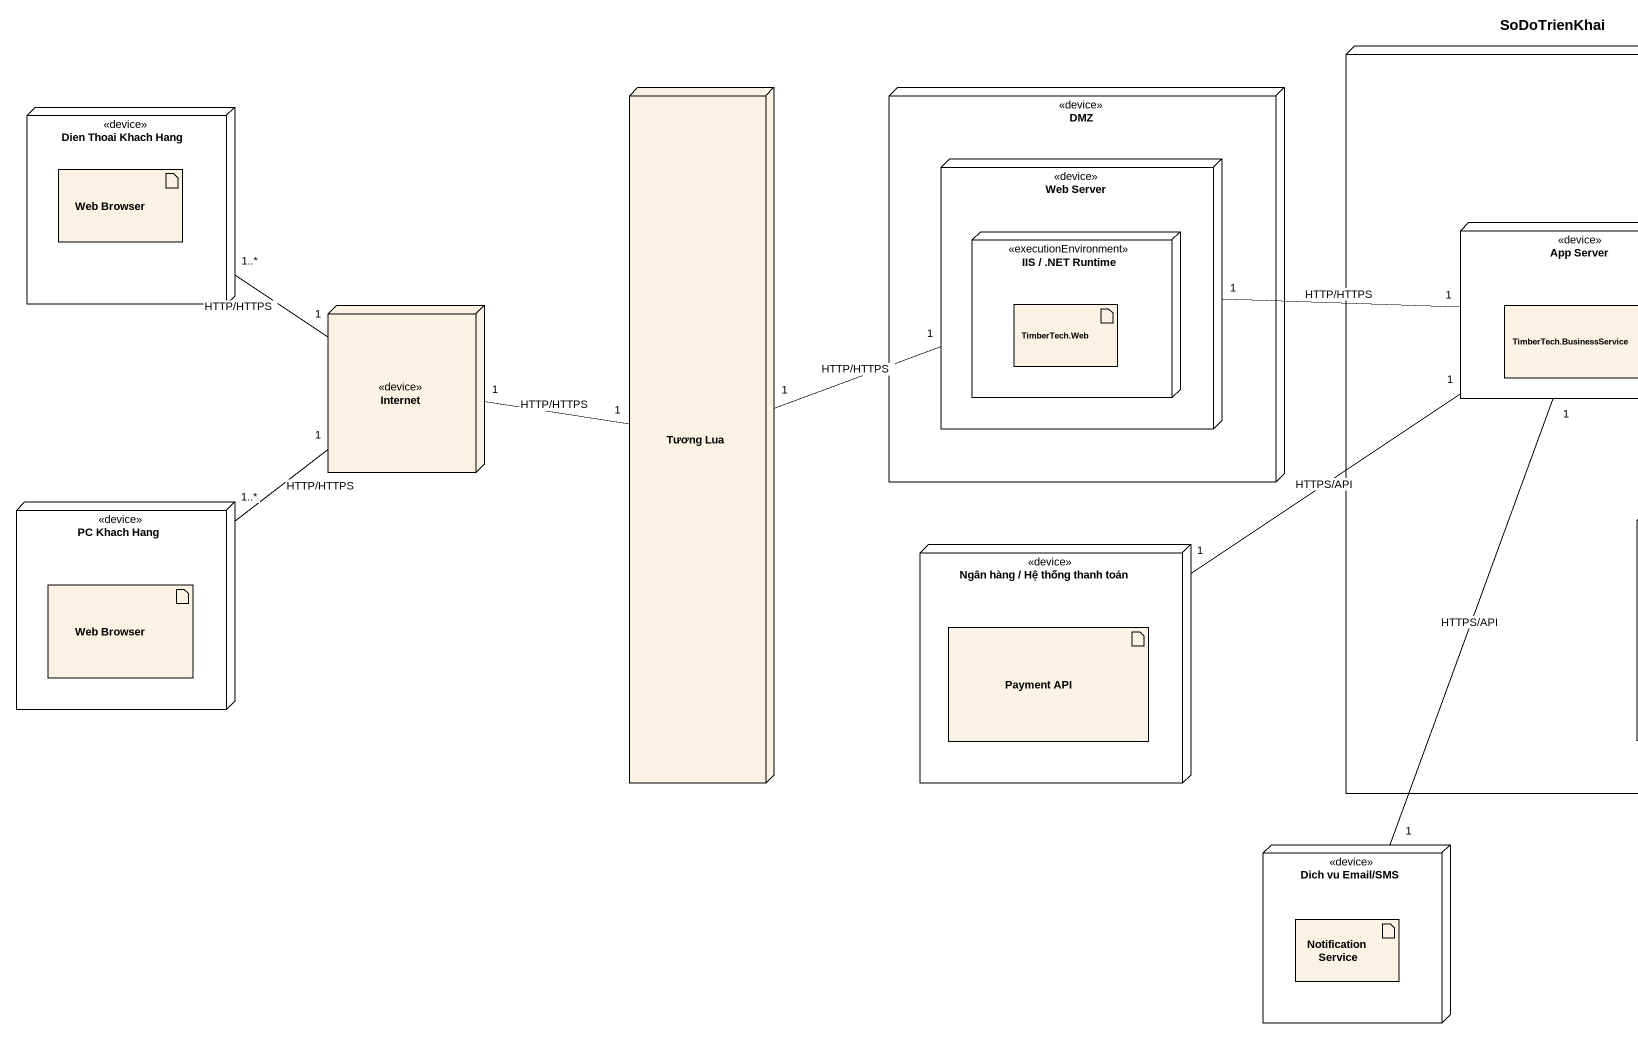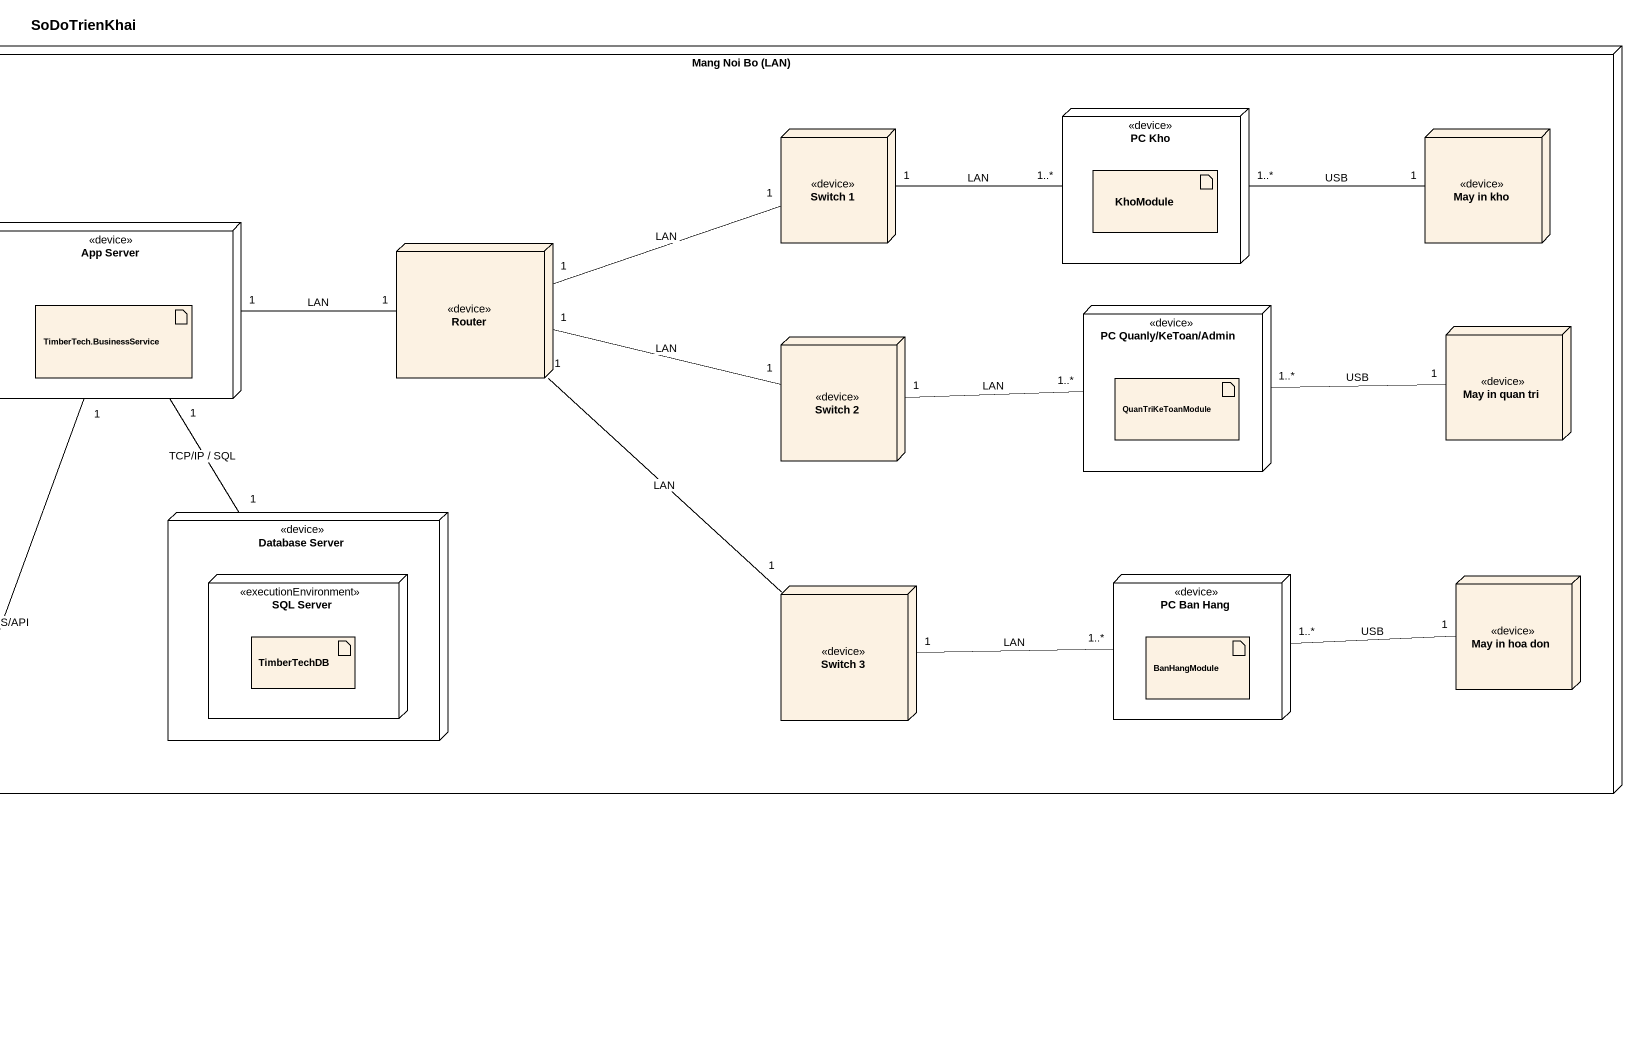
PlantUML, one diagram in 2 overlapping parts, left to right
@startuml
title SoDoTrienKhai
node "Mang Noi Bo (LAN)" as Mang_Noi_Bo_LAN {
  node "PC Kho" as PC_Kho <<device>> {
    artifact KhoModule
  }
  node "Switch 1" as Switch_1 <<device>>
  node "May in kho" as May_in_kho <<device>>
  node "App Server" as App_Server <<device>> {
    artifact "TimberTech.BusinessService" as TimberTech_BusinessService
  }
  node Router <<device>>
  node "Switch 2" as Switch_2 <<device>>
  node "PC Quanly/KeToan/Admin" as PC_Quanly_KeToan_Admin <<device>> {
    artifact QuanTriKeToanModule
  }
  node "May in quan tri" as May_in_quan_tri <<device>>
  node "Database Server" as Database_Server <<device>> {
    node "SQL Server" as SQL_Server <<executionEnvironment>> {
      artifact TimberTechDB
    }
  }
  node "PC Ban Hang" as PC_Ban_Hang <<device>> {
    artifact BanHangModule
  }
  node "May in hoa don" as May_in_hoa_don <<device>>
  node "Switch 3" as Switch_3 <<device>>
}
node "Dien Thoai Khach Hang" as Dien_Thoai_Khach_Hang <<device>> {
  artifact "Web Browser" as Web_Browser
}
node "Tương Lua" as Tương_Lua
node DMZ <<device>> {
  node "Web Server" as Web_Server <<device>> {
    node "IIS / .NET Runtime" as IIS_NET_Runtime <<executionEnvironment>> {
      artifact "TimberTech.Web" as TimberTech_Web
    }
  }
}
node Internet <<device>>
node "PC Khach Hang" as PC_Khach_Hang <<device>> {
  artifact "Web Browser" as Web_Browser_2
}
node "Ngân hàng / Hệ thống thanh toán" as Ngân_hàng_Hệ_thống_thanh <<device>> {
  artifact "Payment API" as Payment_API
}
node "Dich vu Email/SMS" as Dich_vu_Email_SMS <<device>> {
  artifact "Notification Service" as Notification_Service
}
Dien_Thoai_Khach_Hang "1..*" -- "1" Internet : HTTP/HTTPS
Tương_Lua "1" -right- "1" Web_Server : HTTP/HTTPS
PC_Kho "1..*" -right- "1" May_in_kho : USB
Web_Server "1" -right- "1" App_Server : HTTP/HTTPS
Switch_1 "1" -right- "1..*" PC_Kho : LAN
App_Server "1" -right- "1" Router : LAN
App_Server "1" -- "1" Database_Server : TCP/IP / SQL
App_Server "1" -- "1" Ngân_hàng_Hệ_thống_thanh : HTTPS/API
App_Server "1" -- "1" Dich_vu_Email_SMS : HTTPS/API
Router "1" -right- "1" Switch_1 : LAN
Router "1" -right- "1" Switch_2 : LAN
Router "1" -- "1" Switch_3 : LAN
Internet "1" -right- "1" Tương_Lua : HTTP/HTTPS
Switch_2 "1" -right- "1..*" PC_Quanly_KeToan_Admin : LAN
PC_Quanly_KeToan_Admin "1..*" -right- "1" May_in_quan_tri : USB
PC_Khach_Hang "1..*" -up- "1" Internet : HTTP/HTTPS
PC_Ban_Hang "1..*" -right- "1" May_in_hoa_don : USB
Switch_3 "1" -right- "1..*" PC_Ban_Hang : LAN
@enduml
